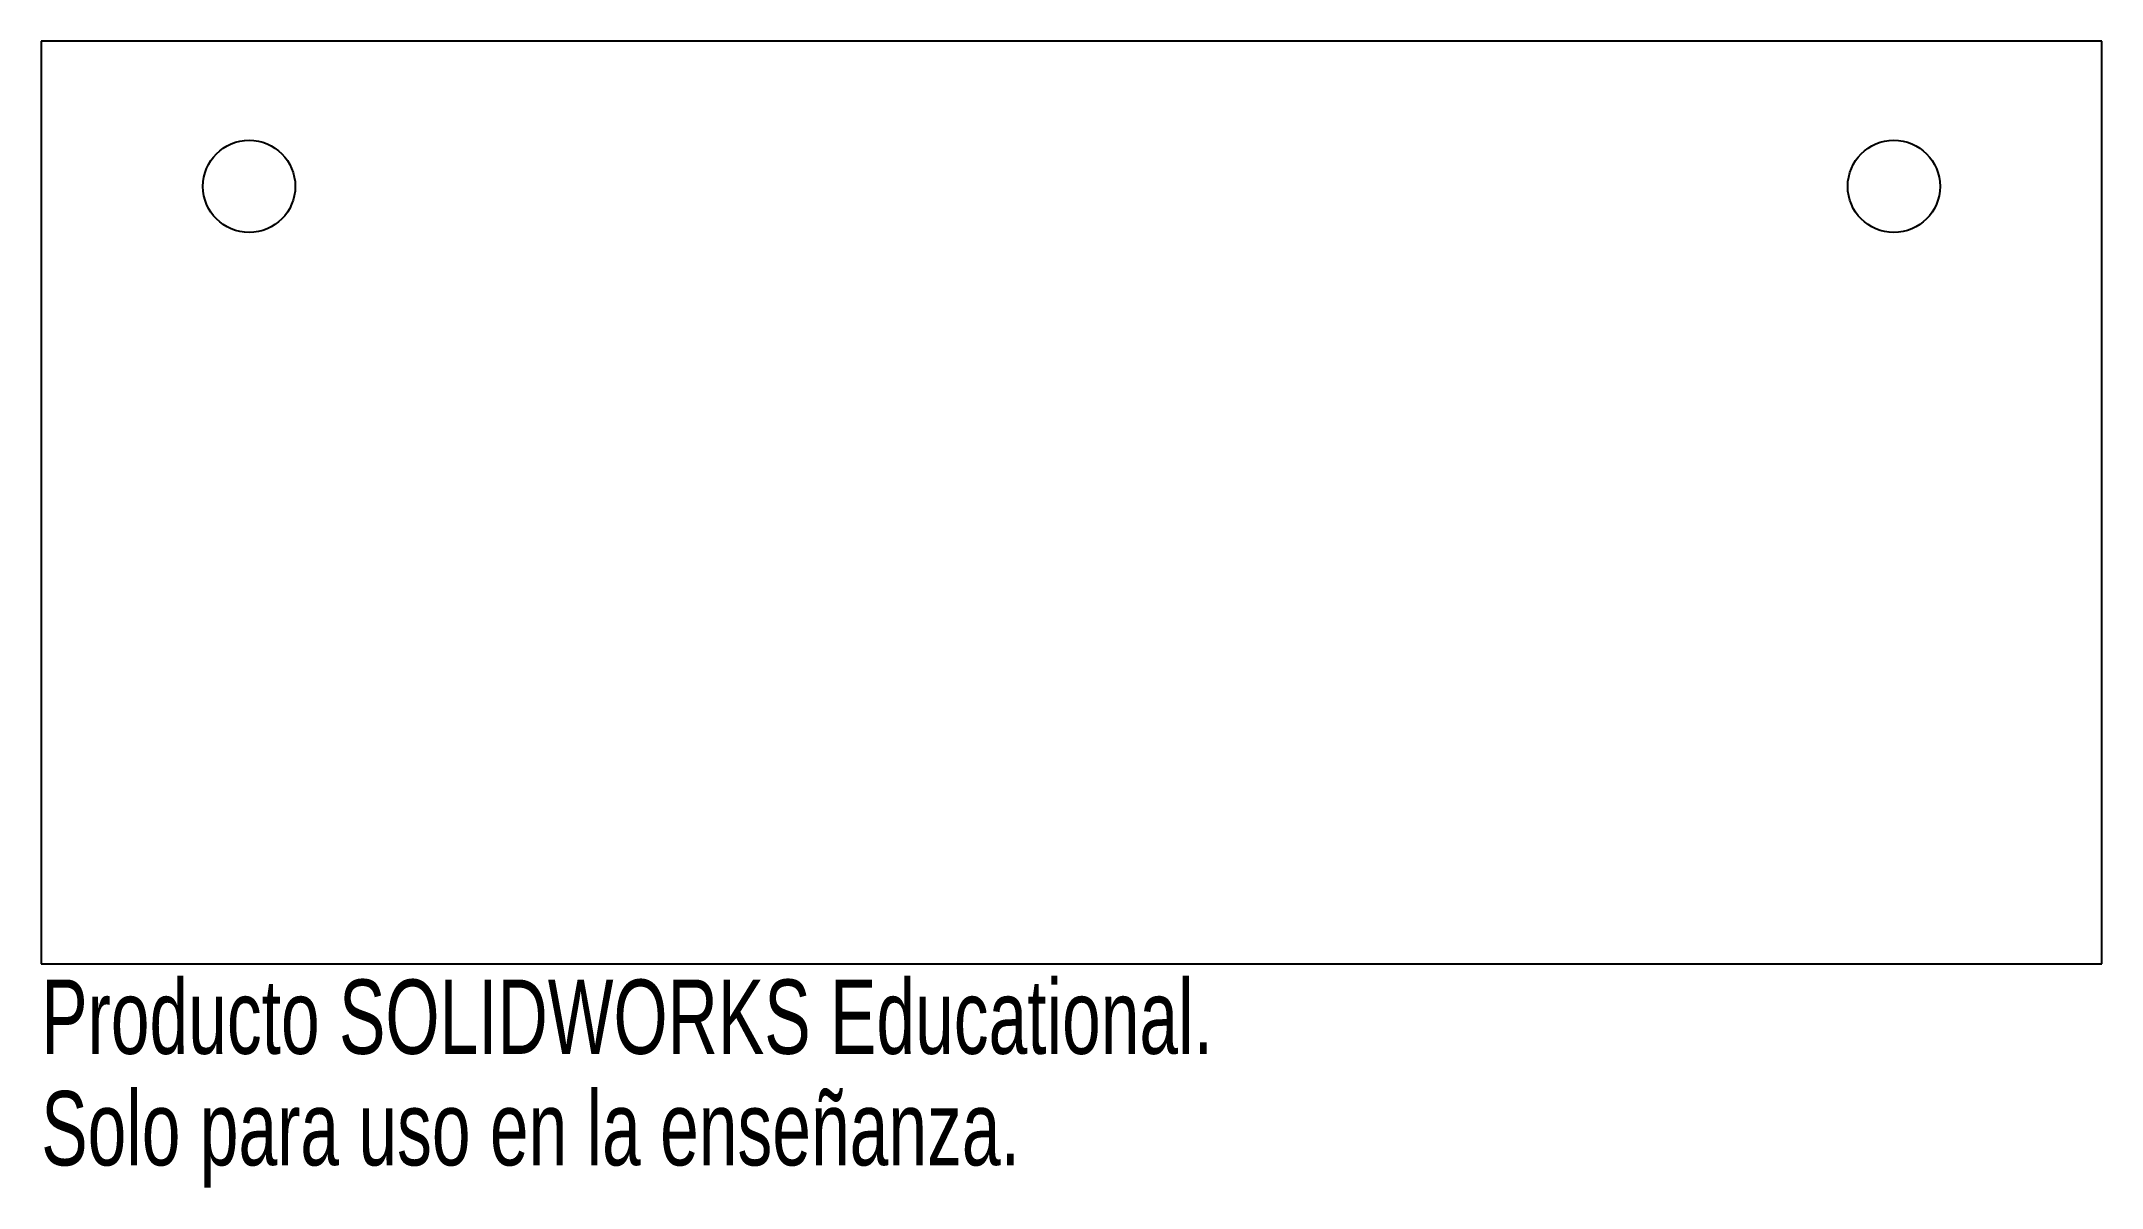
# Model space of a CAD drawing. Header units: millimetres. Extents: x 0 to 13.4, y -1.5 to 6.
import ezdxf

# ---------------------------------------------------------------- set-up
doc = ezdxf.new("R2010")
doc.units = ezdxf.units.MM
doc.styles.add('SLDTEXTSTYLE0', font='TXT', dxfattribs={"width": 0.7})

msp = doc.modelspace()

# ---------------------------------------------------------------- linework, layer by layer
at = {"color": 7, "linetype": 'Continuous', "lineweight": 25}
for p, q in [((13.4, 6), (0, 6)), ((0, 6), (0, 0)), ((13.4, 0), (13.4, 6)), ((0, 0), (13.4, 0))]:
    msp.add_line(p, q, dxfattribs=at)
for centre in [(1.352, 5.056), (12.048, 5.056)]:
    msp.add_circle(centre, 0.3, dxfattribs=at)

# ---------------------------------------------------------------- texts
at = {"color": 7, "linetype": 'Continuous', "char_height": 0.48336, "attachment_point": 1, "style": 'SLDTEXTSTYLE0'}
for s, insert in [('Producto SOLIDWORKS Educational.', (0, -0.102)), ('Solo para uso en la enseñanza.', (0, -0.827))]:
    msp.add_mtext(s, dxfattribs=dict(at, insert=insert))

doc.saveas('drawing.dxf')
